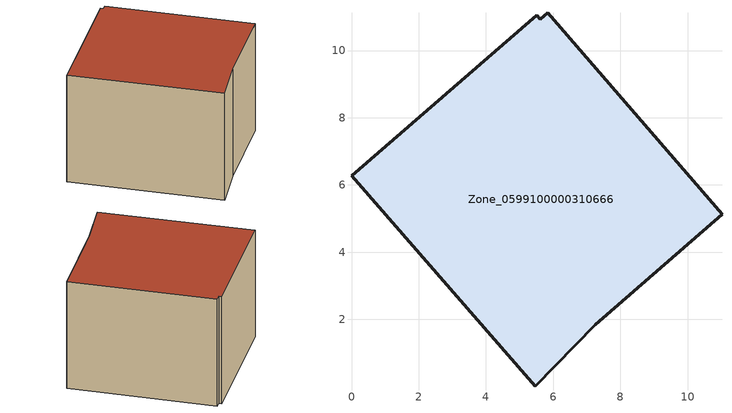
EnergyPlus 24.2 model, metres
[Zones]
Zone_0599100000310666
 floor ground (C_G): 5.61,10.93 5.84,11.12 11.02,5.14 7.25,1.84 5.46,0.01 0,6.27 5.5,11.04 z0
 wall outside (C_F): 5.5,11.04 0,6.27 5.46,0.01 7.25,1.84 11.02,5.14 5.84,11.12 5.61,10.93 5.5,11.04 z0:6.23
 roof outside (C_R): 5.84,11.12 5.61,10.93 5.5,11.04 0,6.27 5.46,0.01 7.25,1.84 11.02,5.14 z6.23
[BUILDING]
Pand.0599100000310666: North Axis=0; Terrain=City; Loads Convergence Tolerance Value=0.04; Temperature Convergence Tolerance Value=0.4; Solar Distribution=FullExterior; Maximum Number of Warmup Days=25; Minimum Number of Warmup Days=1
[Site:Location]
Rotterdam.The.Hague.AP_ZH_NLD Design_Conditions: Latitude=51.96; Longitude=4.45; Time Zone=1; Elevation=-4.5
[SITE:GROUNDTEMPERATURE:BUILDINGSURFACE]
18, 18, 18, 18, 18, 18, 18, 18, 18, 18, 18, 18
[MATERIAL] Thermal Absorptance=0.9; Solar Absorptance=0.7; Visible Absorptance=0.7
Name | Roughness | Thickness | Conductivity | Density | Specific Heat
G.TI.1946 | MediumSmooth | 0.15 | 1 | 540 | 1210
F.TI.1946 | Rough | 0.3 | 0.857143 | 1920 | 840
R.TI.1946 | MediumRough | 0.2 | 0.1 | 1500 | 1000
[CONSTRUCTION]
C_G: G.TI.1946
C_F: F.TI.1946
C_R: R.TI.1946
[ZONE]
Zone_0599100000310666: Type=1; Multiplier=1; Ceiling Height=Autocalculate; Volume=Autocalculate; Floor Area=autocalculate; Part of Total Floor Area=Yes
[ZONEINFILTRATION:DESIGNFLOWRATE]
Infil_Zone_0599100000310666: Zone or ZoneList or Space or SpaceList=Zone_0599100000310666; Schedule=AlwaysOn; Design Flow Rate Calculation Method=Flow/Area; Flow Rate per Floor Area=0.003; Constant Term Coefficient=1; Temperature Term Coefficient=0; Velocity Term Coefficient=0; Velocity Squared Term Coefficient=0
[HVACTEMPLATE:ZONE:IDEALLOADSAIRSYSTEM]
Zone_0599100000310666: Maximum Heating Supply Air Temperature=50; Minimum Cooling Supply Air Temperature=13; Maximum Heating Supply Air Humidity Ratio=0.0156; Minimum Cooling Supply Air Humidity Ratio=0.0077; Heating Limit=NoLimit; Cooling Limit=NoLimit; Dehumidification Control Type=ConstantSensibleHeatRatio; Cooling Sensible Heat Ratio=0.7; Dehumidification Setpoint=60; Humidification Control Type=None; Humidification Setpoint=30; Outdoor Air Method=None; Outdoor Air Flow Rate per Person=0.00944; Outdoor Air Flow Rate per Zone Floor Area=0; Outdoor Air Flow Rate per Zone=0; Demand Controlled Ventilation Type=None; Outdoor Air Economizer Type=NoEconomizer; Heat Recovery Type=None; Sensible Heat Recovery Effectiveness=0.7; Latent Heat Recovery Effectiveness=0.65
[ZONECONTROL:THERMOSTAT]
ThermostatControl_Zone_0599100000310666: Zone or ZoneList=Zone_0599100000310666; Control Type Schedule=DualSetpointControlType; Control 1=Thermostat_Zone_0599100000310666; Temperature Difference Between Cutout And Setpoint=0
[THERMOSTATSETPOINT:DUALSETPOINT]
Thermostat_Zone_0599100000310666: Heating Setpoint Temperature Schedule=HeatingSetpoint_Zone_0599100000310666; Cooling Setpoint Temperature Schedule=CoolingSetpoint_Zone_0599100000310666
[SCHEDULE:COMPACT]
HeatingSetpoint_Zone_0599100000310666: Through: 12/31, For: AllDays, Until: 24:00, 21
CoolingSetpoint_Zone_0599100000310666: Through: 12/31, For: AllDays, Until: 24:00, 24
DualSetpointControlType: Through: 12/31, For: AllDays, Until: 24:00, 4
AlwaysOn: Through: 12/31, For: AllDays, Until: 24:00, 1
